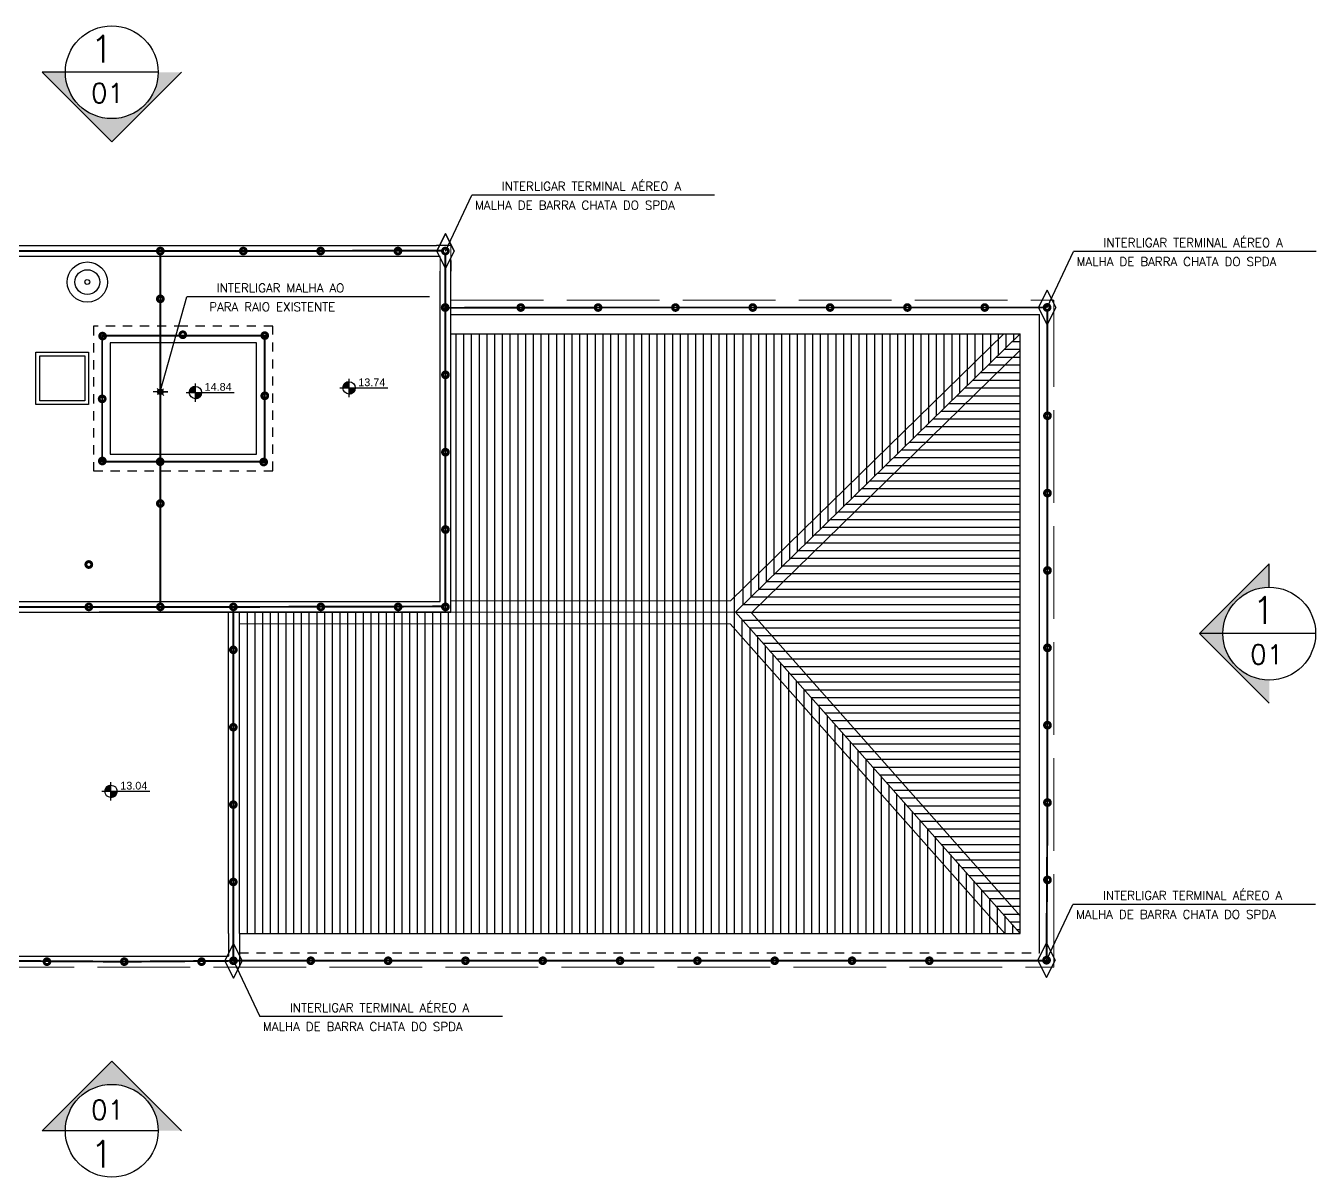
# Model space of a CAD drawing. Extents: x 0 to 11638, y -6007 to 0.
# Drawn here: x 11574.16 to 11590.85, y -5570.31 to -5555.42 of the extents above; entities that cross this region are included whole.
import ezdxf

# ---------------------------------------------------------------- set-up
doc = ezdxf.new("R2010")
doc.units = 0
doc.linetypes.add('ACAD_ISO02W100', pattern=[15, 12, -3])
doc.linetypes.add('CONTINUO', pattern=[0])
doc.layers.get('0').update_dxf_attribs({"linetype": 'CONTINUOUS'})
for name, color, linetype in [('ARQ - Cotas', 1, 'CONTINUOUS'), ('ELE-BARRA CHATA ALUMÍNIO', 140, 'CONTINUOUS'), ('ELE-FIAÇÃO1', 7, 'CONTINUOUS'), ('ELE-TERMINAL AÉREO', 171, 'CONTINUOUS'), ('ELE-TEXTOS', 7, 'CONTINUOUS')]:
    doc.layers.add(name, color=color, linetype=linetype)
doc.layers.add('ELE-FIXADOR GELCAM', color=160, linetype='CONTINUOUS', lineweight=20)
doc.styles.add('ARIAL', font='arial.ttf')
doc.styles.add('ROMANS', font='romans.shx', dxfattribs={"height": 0.3})

msp = doc.modelspace()

# ---------------------------------------------------------------- hatches: boundary and pattern name
at = {"lineweight": -2}
h = msp.add_hatch(color=256, dxfattribs=at)
h.dxf.hatch_style = 1
h.paths.add_polyline_path([(11575.274, -5556.924), (11574.374, -5556.024), (11574.674, -5556.024, 1), (11575.874, -5556.024), (11576.174, -5556.024)])
h = msp.add_hatch(color=256, dxfattribs=at)
h.dxf.hatch_style = 1
h.paths.add_polyline_path([(11589.343, -5563.281), (11590.243, -5562.381), (11590.243, -5562.681, 1), (11590.243, -5563.881), (11590.243, -5564.181)])
h = msp.add_hatch(color=256, dxfattribs=at)
h.dxf.hatch_style = 1
h.paths.add_polyline_path([(11575.274, -5568.808), (11574.374, -5569.708), (11574.674, -5569.708, -1), (11575.874, -5569.708), (11576.174, -5569.708)])
at = {"layer": 'ARQ - Cotas', "linetype": 'Continuous', "lineweight": 0}
h = msp.add_hatch(color=256, dxfattribs=at)
edge = h.paths.add_edge_path()
edge.add_arc((11576.356, -5560.165), 0.0794, 90, 180)
edge.add_line((11576.277, -5560.165), (11576.356, -5560.165))
edge.add_line((11576.356, -5560.165), (11576.356, -5560.086))
h = msp.add_hatch(color=256, dxfattribs=at)
edge = h.paths.add_edge_path()
edge.add_arc((11578.343, -5560.106), 0.0794, 90, 180)
edge.add_line((11578.263, -5560.106), (11578.343, -5560.106))
edge.add_line((11578.343, -5560.106), (11578.343, -5560.027))
h = msp.add_hatch(color=256, dxfattribs=at)
edge = h.paths.add_edge_path()
edge.add_arc((11578.343, -5560.106), 0.0794, 270, 360)
edge.add_line((11578.422, -5560.106), (11578.343, -5560.106))
edge.add_line((11578.343, -5560.106), (11578.343, -5560.186))
h = msp.add_hatch(color=256, dxfattribs=at)
edge = h.paths.add_edge_path()
edge.add_arc((11576.356, -5560.165), 0.0794, 270, 360)
edge.add_line((11576.435, -5560.165), (11576.356, -5560.165))
edge.add_line((11576.356, -5560.165), (11576.356, -5560.245))
h = msp.add_hatch(color=256, dxfattribs=at)
edge = h.paths.add_edge_path()
edge.add_arc((11575.264, -5565.32), 0.0794, 90, 180)
edge.add_line((11575.185, -5565.32), (11575.264, -5565.32))
edge.add_line((11575.264, -5565.32), (11575.264, -5565.241))
h = msp.add_hatch(color=256, dxfattribs=at)
edge = h.paths.add_edge_path()
edge.add_arc((11575.264, -5565.32), 0.0794, 270, 360)
edge.add_line((11575.344, -5565.32), (11575.264, -5565.32))
edge.add_line((11575.264, -5565.32), (11575.264, -5565.399))

# ---------------------------------------------------------------- linework, layer by layer
at = {"lineweight": -2}
for p, q in [((11574.674, -5556.024), (11574.374, -5556.024)), ((11574.374, -5556.024), (11575.274, -5556.924)), ((11575.874, -5556.024), (11574.674, -5556.024)), ((11576.174, -5556.024), (11575.274, -5556.924)), ((11590.243, -5562.381), (11589.343, -5563.281)), ((11590.243, -5562.681), (11590.243, -5562.381)), ((11590.843, -5563.281), (11589.343, -5563.281)), ((11590.243, -5564.181), (11589.343, -5563.281)), ((11574.374, -5569.708), (11575.274, -5568.808)), ((11576.174, -5569.708), (11575.274, -5568.808)), ((11574.674, -5569.708), (11574.374, -5569.708)), ((11575.874, -5569.708), (11574.674, -5569.708))]:
    msp.add_line(p, q, dxfattribs=at)
for p, q in [((11571.074, -5558.266), (11579.474, -5558.266)), ((11579.659, -5558.266), (11579.474, -5558.266)), ((11579.519, -5558.406), (11571.029, -5558.406)), ((11579.519, -5562.866), (11579.519, -5558.596)), ((11579.659, -5563.006), (11579.659, -5558.456)), ((11579.659, -5558.456), (11579.659, -5558.596)), ((11579.659, -5559.156), (11587.274, -5559.156)), ((11587.274, -5567.406), (11587.274, -5559.156)), ((11579.659, -5559.406), (11587.024, -5559.406)), ((11587.024, -5567.156), (11587.024, -5559.406)), ((11571.029, -5562.866), (11579.519, -5562.866)), ((11570.889, -5563.006), (11579.659, -5563.006)), ((11579.659, -5563.006), (11575.109, -5563.006)), ((11576.784, -5567.156), (11576.784, -5563.006)), ((11576.924, -5567.156), (11576.924, -5563.006)), ((11576.784, -5567.156), (11576.784, -5567.451)), ((11576.924, -5567.156), (11587.024, -5567.156)), ((11576.924, -5567.156), (11576.924, -5567.591)), ((11573.764, -5567.451), (11576.784, -5567.451))]:
    msp.add_line(p, q)
at = {"linetype": 'ACAD_ISO02W100', "lineweight": 9, "ltscale": 0.1, "transparency": 33554684}
for p, q in [((11579.659, -5558.971), (11587.459, -5558.971)), ((11587.459, -5567.591), (11587.459, -5558.971)), ((11563.089, -5567.591), (11587.459, -5567.591))]:
    msp.add_line(p, q, dxfattribs=at)
at = {"linetype": 'ACAD_ISO02W100', "ltscale": 0.01}
for p, q in [((11576.199, -5559.306), (11575.039, -5559.306)), ((11575.039, -5559.306), (11575.039, -5561.176)), ((11577.359, -5559.306), (11576.199, -5559.306)), ((11577.359, -5561.176), (11577.359, -5559.306)), ((11575.039, -5561.176), (11577.359, -5561.176)), ((11576.924, -5567.406), (11587.274, -5567.406))]:
    msp.add_line(p, q, dxfattribs=at)
at = {"color": 252, "ltscale": 0.001, "true_color": 0x939598}
for p, q in [((11579.724, -5559.406), (11579.724, -5567.156)), ((11579.824, -5559.406), (11579.824, -5567.156)), ((11579.924, -5559.406), (11579.924, -5567.156)), ((11580.024, -5559.406), (11580.024, -5567.156)), ((11580.124, -5559.406), (11580.124, -5567.156)), ((11580.224, -5559.406), (11580.224, -5567.156)), ((11580.324, -5559.406), (11580.324, -5567.156)), ((11580.424, -5559.406), (11580.424, -5567.156)), ((11580.524, -5559.406), (11580.524, -5567.156)), ((11580.624, -5559.406), (11580.624, -5567.156)), ((11580.724, -5559.406), (11580.724, -5567.156)), ((11580.824, -5559.406), (11580.824, -5567.156)), ((11580.924, -5559.406), (11580.924, -5567.156)), ((11581.024, -5559.406), (11581.024, -5567.156)), ((11581.124, -5559.406), (11581.124, -5567.156)), ((11581.224, -5559.406), (11581.224, -5567.156)), ((11581.324, -5559.406), (11581.324, -5567.156)), ((11581.424, -5559.406), (11581.424, -5567.156)), ((11581.524, -5559.406), (11581.524, -5567.156)), ((11581.624, -5559.406), (11581.624, -5567.156)), ((11581.724, -5559.406), (11581.724, -5567.156)), ((11581.824, -5559.406), (11581.824, -5567.156)), ((11581.924, -5559.406), (11581.924, -5567.156)), ((11582.024, -5559.406), (11582.024, -5567.156)), ((11582.124, -5559.406), (11582.124, -5567.156)), ((11582.224, -5559.406), (11582.224, -5567.156)), ((11582.324, -5559.406), (11582.324, -5567.156)), ((11582.424, -5559.406), (11582.424, -5567.156)), ((11582.524, -5559.406), (11582.524, -5567.156)), ((11582.624, -5559.406), (11582.624, -5567.156)), ((11582.724, -5559.406), (11582.724, -5567.156)), ((11582.824, -5559.406), (11582.824, -5567.156)), ((11582.924, -5559.406), (11582.924, -5567.156)), ((11583.024, -5559.406), (11583.024, -5567.156)), ((11583.124, -5559.406), (11583.124, -5567.156)), ((11583.224, -5559.406), (11583.224, -5567.156)), ((11583.324, -5559.406), (11583.324, -5567.156)), ((11583.441, -5562.906), (11583.441, -5559.406)), ((11583.541, -5562.808), (11583.541, -5559.406)), ((11583.641, -5562.711), (11583.641, -5559.406)), ((11583.741, -5562.613), (11583.741, -5559.406)), ((11583.841, -5562.515), (11583.841, -5559.406)), ((11583.941, -5562.417), (11583.941, -5559.406)), ((11584.041, -5562.32), (11584.041, -5559.406)), ((11584.141, -5562.222), (11584.141, -5559.406)), ((11584.241, -5562.124), (11584.241, -5559.406)), ((11584.341, -5562.027), (11584.341, -5559.406)), ((11584.441, -5561.929), (11584.441, -5559.406)), ((11584.541, -5561.831), (11584.541, -5559.406)), ((11584.641, -5561.734), (11584.641, -5559.406)), ((11584.741, -5561.636), (11584.741, -5559.406)), ((11584.841, -5561.538), (11584.841, -5559.406)), ((11584.941, -5561.441), (11584.941, -5559.406)), ((11585.041, -5561.343), (11585.041, -5559.406)), ((11585.141, -5561.245), (11585.141, -5559.406)), ((11585.241, -5561.147), (11585.241, -5559.406)), ((11585.341, -5561.05), (11585.341, -5559.406)), ((11585.441, -5560.952), (11585.441, -5559.406)), ((11585.541, -5560.854), (11585.541, -5559.406)), ((11585.641, -5560.757), (11585.641, -5559.406)), ((11585.741, -5560.659), (11585.741, -5559.406)), ((11585.841, -5560.561), (11585.841, -5559.406)), ((11585.941, -5560.464), (11585.941, -5559.406)), ((11586.041, -5560.366), (11586.041, -5559.406)), ((11586.141, -5560.268), (11586.141, -5559.406)), ((11586.241, -5560.171), (11586.241, -5559.406)), ((11586.341, -5560.073), (11586.341, -5559.406)), ((11586.441, -5559.975), (11586.441, -5559.406)), ((11586.541, -5559.877), (11586.541, -5559.406)), ((11586.641, -5559.78), (11586.641, -5559.406)), ((11586.741, -5559.682), (11586.741, -5559.406)), ((11586.841, -5559.584), (11586.841, -5559.406)), ((11586.941, -5559.487), (11586.941, -5559.406)), ((11586.819, -5559.606), (11587.024, -5559.606)), ((11586.921, -5559.506), (11587.024, -5559.506)), ((11586.716, -5559.706), (11587.024, -5559.706)), ((11586.512, -5559.906), (11587.024, -5559.906)), ((11586.614, -5559.806), (11587.024, -5559.806)), ((11586.307, -5560.106), (11587.024, -5560.106)), ((11586.409, -5560.006), (11587.024, -5560.006)), ((11586.205, -5560.206), (11587.024, -5560.206)), ((11586, -5560.406), (11587.024, -5560.406)), ((11586.102, -5560.306), (11587.024, -5560.306)), ((11585.795, -5560.606), (11587.024, -5560.606)), ((11585.898, -5560.506), (11587.024, -5560.506)), ((11585.693, -5560.706), (11587.024, -5560.706)), ((11585.488, -5560.906), (11587.024, -5560.906)), ((11585.59, -5560.806), (11587.024, -5560.806)), ((11585.283, -5561.106), (11587.024, -5561.106)), ((11585.386, -5561.006), (11587.024, -5561.006)), ((11585.181, -5561.206), (11587.024, -5561.206)), ((11584.976, -5561.406), (11587.024, -5561.406)), ((11585.079, -5561.306), (11587.024, -5561.306)), ((11584.772, -5561.606), (11587.024, -5561.606)), ((11584.874, -5561.506), (11587.024, -5561.506)), ((11584.669, -5561.706), (11587.024, -5561.706)), ((11584.464, -5561.906), (11587.024, -5561.906)), ((11584.567, -5561.806), (11587.024, -5561.806)), ((11584.26, -5562.106), (11587.024, -5562.106)), ((11584.362, -5562.006), (11587.024, -5562.006)), ((11584.157, -5562.206), (11587.024, -5562.206)), ((11583.953, -5562.406), (11587.024, -5562.406)), ((11584.055, -5562.306), (11587.024, -5562.306)), ((11583.748, -5562.606), (11587.024, -5562.606)), ((11583.85, -5562.506), (11587.024, -5562.506)), ((11583.646, -5562.706), (11587.024, -5562.706)), ((11583.441, -5562.906), (11587.024, -5562.906)), ((11583.543, -5562.806), (11587.024, -5562.806)), ((11583.339, -5563.006), (11587.024, -5563.006)), ((11583.339, -5563.006), (11587.024, -5563.006)), ((11583.427, -5563.106), (11587.024, -5563.106)), ((11583.516, -5563.206), (11587.024, -5563.206)), ((11583.605, -5563.306), (11587.024, -5563.306)), ((11583.694, -5563.406), (11587.024, -5563.406)), ((11583.782, -5563.506), (11587.024, -5563.506)), ((11583.871, -5563.606), (11587.024, -5563.606)), ((11583.96, -5563.706), (11587.024, -5563.706)), ((11584.049, -5563.806), (11587.024, -5563.806)), ((11584.138, -5563.906), (11587.024, -5563.906)), ((11584.226, -5564.006), (11587.024, -5564.006)), ((11584.315, -5564.106), (11587.024, -5564.106)), ((11584.404, -5564.206), (11587.024, -5564.206)), ((11584.493, -5564.306), (11587.024, -5564.306)), ((11584.582, -5564.406), (11587.024, -5564.406)), ((11584.67, -5564.506), (11587.024, -5564.506)), ((11584.759, -5564.606), (11587.024, -5564.606)), ((11584.848, -5564.706), (11587.024, -5564.706)), ((11584.937, -5564.806), (11587.024, -5564.806)), ((11585.026, -5564.906), (11587.024, -5564.906)), ((11585.114, -5565.006), (11587.024, -5565.006)), ((11585.203, -5565.106), (11587.024, -5565.106)), ((11585.292, -5565.206), (11587.024, -5565.206)), ((11585.381, -5565.306), (11587.024, -5565.306)), ((11585.47, -5565.406), (11587.024, -5565.406)), ((11585.558, -5565.506), (11587.024, -5565.506)), ((11585.647, -5565.606), (11587.024, -5565.606)), ((11585.736, -5565.706), (11587.024, -5565.706)), ((11585.825, -5565.806), (11587.024, -5565.806)), ((11585.914, -5565.906), (11587.024, -5565.906)), ((11586.002, -5566.006), (11587.024, -5566.006)), ((11586.091, -5566.106), (11587.024, -5566.106)), ((11586.18, -5566.206), (11587.024, -5566.206)), ((11586.269, -5566.306), (11587.024, -5566.306)), ((11586.358, -5566.406), (11587.024, -5566.406)), ((11586.446, -5566.506), (11587.024, -5566.506)), ((11586.535, -5566.606), (11587.024, -5566.606)), ((11586.624, -5566.706), (11587.024, -5566.706)), ((11586.713, -5566.806), (11587.024, -5566.806)), ((11586.802, -5566.906), (11587.024, -5566.906)), ((11586.89, -5567.006), (11587.024, -5567.006)), ((11586.979, -5567.106), (11587.024, -5567.106))]:
    msp.add_line(p, q, dxfattribs=at)
at = {"lineweight": 15, "ltscale": 0.1}
for p, q in [((11583.277, -5562.856), (11586.809, -5559.406)), ((11583.339, -5563.006), (11587.024, -5559.406)), ((11583.546, -5563.013), (11587.024, -5559.616)), ((11579.659, -5562.856), (11583.277, -5562.856)), ((11579.659, -5563.006), (11583.339, -5563.006)), ((11583.339, -5563.006), (11587.024, -5567.156)), ((11583.546, -5563.013), (11587.024, -5566.93)), ((11576.924, -5563.156), (11583.271, -5563.156)), ((11583.271, -5563.156), (11586.823, -5567.156))]:
    msp.add_line(p, q, dxfattribs=at)
at = {"ltscale": 0.1}
for p, q in [((11576.199, -5559.521), (11575.254, -5559.521)), ((11575.254, -5559.521), (11575.254, -5560.961)), ((11577.144, -5559.521), (11576.199, -5559.521)), ((11577.144, -5560.961), (11577.144, -5559.521)), ((11574.294, -5560.321), (11574.294, -5559.641)), ((11574.294, -5559.641), (11574.974, -5559.641)), ((11574.344, -5560.271), (11574.344, -5559.691)), ((11574.344, -5559.691), (11574.924, -5559.691)), ((11574.924, -5559.691), (11574.924, -5560.271)), ((11574.974, -5559.641), (11574.974, -5560.321)), ((11574.924, -5560.271), (11574.344, -5560.271)), ((11574.974, -5560.321), (11574.294, -5560.321)), ((11575.254, -5560.961), (11577.144, -5560.961))]:
    msp.add_line(p, q, dxfattribs=at)
at = {"color": 252, "ltscale": 0.1, "true_color": 0x939598}
for p, q in [((11577.024, -5563.006), (11577.024, -5567.156)), ((11577.124, -5563.006), (11577.124, -5567.156)), ((11577.224, -5563.006), (11577.224, -5567.156)), ((11577.324, -5563.006), (11577.324, -5567.156)), ((11577.424, -5563.006), (11577.424, -5567.156)), ((11577.524, -5563.006), (11577.524, -5567.156)), ((11577.624, -5563.006), (11577.624, -5567.156)), ((11577.724, -5563.006), (11577.724, -5567.156)), ((11577.824, -5563.006), (11577.824, -5567.156)), ((11577.924, -5563.006), (11577.924, -5567.156)), ((11578.024, -5563.006), (11578.024, -5567.156)), ((11578.124, -5563.006), (11578.124, -5567.156)), ((11578.224, -5563.006), (11578.224, -5567.156)), ((11578.324, -5563.006), (11578.324, -5567.156)), ((11578.424, -5563.006), (11578.424, -5567.156)), ((11578.524, -5563.006), (11578.524, -5567.156)), ((11578.624, -5563.006), (11578.624, -5567.156)), ((11578.724, -5563.006), (11578.724, -5567.156)), ((11578.824, -5563.006), (11578.824, -5567.156)), ((11578.924, -5563.006), (11578.924, -5567.156)), ((11579.024, -5563.006), (11579.024, -5567.156)), ((11579.124, -5563.006), (11579.124, -5567.156)), ((11579.224, -5563.006), (11579.224, -5567.156)), ((11579.324, -5563.006), (11579.324, -5567.156)), ((11579.424, -5563.006), (11579.424, -5567.156)), ((11579.524, -5563.006), (11579.524, -5567.156)), ((11579.624, -5563.006), (11579.624, -5567.156)), ((11583.424, -5563.102), (11583.424, -5567.156)), ((11583.524, -5563.214), (11583.524, -5567.156)), ((11583.624, -5563.327), (11583.624, -5567.156)), ((11583.724, -5563.44), (11583.724, -5567.156)), ((11583.824, -5563.552), (11583.824, -5567.156)), ((11583.924, -5563.665), (11583.924, -5567.156)), ((11584.024, -5563.778), (11584.024, -5567.156)), ((11584.124, -5563.89), (11584.124, -5567.156)), ((11584.224, -5564.003), (11584.224, -5567.156)), ((11584.324, -5564.115), (11584.324, -5567.156)), ((11584.424, -5564.228), (11584.424, -5567.156)), ((11584.524, -5564.341), (11584.524, -5567.156)), ((11584.624, -5564.453), (11584.624, -5567.156)), ((11584.724, -5564.566), (11584.724, -5567.156)), ((11584.824, -5564.678), (11584.824, -5567.156)), ((11584.924, -5564.791), (11584.924, -5567.156)), ((11585.024, -5564.904), (11585.024, -5567.156)), ((11585.124, -5565.016), (11585.124, -5567.156)), ((11585.224, -5565.129), (11585.224, -5567.156)), ((11585.324, -5565.242), (11585.324, -5567.156)), ((11585.424, -5565.354), (11585.424, -5567.156)), ((11585.524, -5565.467), (11585.524, -5567.156)), ((11585.624, -5565.579), (11585.624, -5567.156)), ((11585.724, -5565.692), (11585.724, -5567.156)), ((11585.824, -5565.805), (11585.824, -5567.156)), ((11585.924, -5565.917), (11585.924, -5567.156)), ((11586.024, -5566.03), (11586.024, -5567.156)), ((11586.124, -5566.143), (11586.124, -5567.156)), ((11586.224, -5566.255), (11586.224, -5567.156)), ((11586.324, -5566.368), (11586.324, -5567.156)), ((11586.424, -5566.48), (11586.424, -5567.156)), ((11586.524, -5566.593), (11586.524, -5567.156)), ((11586.624, -5566.706), (11586.624, -5567.156)), ((11586.724, -5566.818), (11586.724, -5567.156)), ((11586.824, -5566.931), (11586.824, -5567.156)), ((11586.924, -5567.043), (11586.924, -5567.156))]:
    msp.add_line(p, q, dxfattribs=at)
at = {"lineweight": -2}
for centre in [(11575.274, -5556.024), (11590.243, -5563.281), (11575.274, -5569.708)]:
    msp.add_circle(centre, 0.6, dxfattribs=at)
at = {"ltscale": 0.1}
for centre, radius in [((11574.958, -5558.737), 0.26), ((11574.958, -5558.737), 0.16), ((11574.957, -5558.736), 0.0314)]:
    msp.add_circle(centre, radius, dxfattribs=at)
at = {"layer": 'ARQ - Cotas', "linetype": 'Continuous'}
for p, q in [((11576.356, -5560.284, 1.9), (11576.356, -5560.046, 1.9)), ((11578.224, -5560.106, 1.9), (11578.462, -5560.106, 1.9)), ((11578.343, -5560.225, 1.9), (11578.343, -5559.987, 1.9)), ((11576.237, -5560.165, 1.9), (11576.475, -5560.165, 1.9)), ((11575.264, -5565.439), (11575.264, -5565.201)), ((11575.145, -5565.32), (11575.384, -5565.32))]:
    msp.add_line(p, q, dxfattribs=at)
at = {"layer": 'ARQ - Cotas'}
for p, q in [((11578.422, -5560.106, 1.9), (11578.845, -5560.106, 1.9)), ((11576.435, -5560.165, 1.9), (11576.858, -5560.165, 1.9)), ((11575.344, -5565.32), (11575.767, -5565.32))]:
    msp.add_line(p, q, dxfattribs=at)
at = {"layer": 'ARQ - Cotas', "linetype": 'Continuous'}
for centre, start, end in [((11576.356, -5560.165, 1.9), 90, 180), ((11578.343, -5560.106, 1.9), 90, 180), ((11578.343, -5560.106, 1.9), 270, 0), ((11576.356, -5560.165, 1.9), 270, 0), ((11575.264, -5565.32), 90, 180), ((11575.264, -5565.32), 270, 0)]:
    msp.add_arc(centre, 0.0794, start, end, dxfattribs=at)
for centre in [(11576.356, -5560.165, 1.9), (11578.343, -5560.106, 1.9), (11575.264, -5565.32)]:
    msp.add_ellipse(centre, major_axis=(0.0794, 0), ratio=1, dxfattribs=at)
at = {"layer": 'ELE-BARRA CHATA ALUMÍNIO', "const_width": 0.025}
for points in [[(11574.994, -5558.336), (11572.956, -5558.336)], [(11576.994, -5558.336), (11574.956, -5558.336)], [(11575.902, -5558.375), (11575.902, -5560.108)], [(11579.546, -5558.33), (11576.956, -5558.336)], [(11579.589, -5558.375), (11579.589, -5558.935)], [(11579.589, -5558.54), (11579.589, -5559.092)], [(11579.589, -5558.917), (11579.589, -5560.955)], [(11579.596, -5559.077), (11579.559, -5559.077)], [(11581.582, -5559.066), (11579.592, -5559.07)], [(11583.582, -5559.066), (11581.545, -5559.066)], [(11585.582, -5559.066), (11583.545, -5559.066)], [(11587.363, -5559.066), (11585.545, -5559.066)], [(11587.363, -5559.048), (11587.363, -5559.066)], [(11587.375, -5559.083), (11587.375, -5561.484)], [(11575.174, -5559.435), (11575.137, -5559.435)], [(11575.15, -5559.429), (11575.15, -5560.058)], [(11577.035, -5559.429), (11575.15, -5559.429)], [(11577.253, -5559.429), (11576.997, -5559.429)], [(11577.271, -5559.429), (11577.234, -5559.429)], [(11577.253, -5559.429), (11577.253, -5560.109)], [(11575.15, -5560.058), (11575.15, -5561.059)], [(11575.902, -5560.108), (11575.902, -5561.862)], [(11577.253, -5560.109), (11577.253, -5561.059)], [(11579.589, -5560.917), (11579.589, -5562.955)], [(11575.171, -5561.05), (11575.133, -5561.05)], [(11576.919, -5561.059), (11575.15, -5561.059)], [(11577.253, -5561.059), (11576.881, -5561.059)], [(11577.257, -5561.063), (11577.22, -5561.063)], [(11587.375, -5561.446), (11587.375, -5563.484)], [(11575.902, -5561.862), (11575.902, -5562.898)], [(11574.996, -5562.936), (11572.959, -5562.936)], [(11576.996, -5562.936), (11574.959, -5562.936)], [(11579.548, -5562.93), (11576.959, -5562.936)], [(11576.846, -5562.978), (11576.846, -5563.49)], [(11587.375, -5563.446), (11587.375, -5565.484)], [(11576.846, -5563.473), (11576.846, -5565.51)], [(11587.375, -5565.446), (11587.363, -5567.465)], [(11576.846, -5565.473), (11576.846, -5567.51)], [(11575.454, -5567.522), (11573.262, -5567.508)], [(11576.848, -5567.511), (11575.417, -5567.522)], [(11578.866, -5567.51), (11576.829, -5567.51)], [(11580.866, -5567.51), (11578.829, -5567.51)], [(11582.866, -5567.51), (11580.829, -5567.51)], [(11584.866, -5567.51), (11582.829, -5567.51)], [(11587.38, -5567.51), (11584.829, -5567.51)]]:
    msp.add_lwpolyline(points, dxfattribs=at)
at = {"layer": 'ELE-FIAÇÃO1'}
for p, q in [((11579.589, -5558.336), (11579.93, -5557.614)), ((11587.37, -5559.065), (11587.711, -5558.343)), ((11575.902, -5560.156), (11576.244, -5558.928)), ((11587.363, -5567.503), (11587.704, -5566.781)), ((11576.847, -5567.51), (11577.189, -5568.232))]:
    msp.add_line(p, q, dxfattribs=at)
at = {"layer": 'ELE-FIAÇÃO1', "linetype": 'CONTINUO'}
for p, q in [((11583.069, -5557.614), (11579.93, -5557.614)), ((11590.85, -5558.343), (11587.711, -5558.343)), ((11579.383, -5558.928), (11576.244, -5558.928)), ((11590.843, -5566.781), (11587.704, -5566.781)), ((11580.328, -5568.232), (11577.189, -5568.232))]:
    msp.add_line(p, q, dxfattribs=at)
at = {"layer": 'ELE-FIXADOR GELCAM', "color": 0, "ltscale": 0.1}
for p, q in [((11579.659, -5558.456), (11579.659, -5558.266)), ((11579.519, -5558.596), (11579.519, -5558.406))]:
    msp.add_line(p, q, dxfattribs=at)
at = {"layer": 'ELE-FIXADOR GELCAM', "color": 242, "lineweight": 30, "ltscale": 0.1, "true_color": 0xcd2027}
for p, q in [((11575.902, -5560.156), (11575.862, -5560.112)), ((11575.997, -5560.156), (11575.808, -5560.156)), ((11575.902, -5560.156), (11575.864, -5560.191)), ((11575.902, -5560.156), (11575.945, -5560.116)), ((11575.902, -5560.156), (11575.997, -5560.156)), ((11575.902, -5560.156), (11575.902, -5560.25)), ((11575.902, -5560.156), (11575.948, -5560.203))]:
    msp.add_line(p, q, dxfattribs=at)
at = {"layer": 'ELE-FIXADOR GELCAM', "color": 242, "lineweight": 25, "ltscale": 0.1, "true_color": 0xcd2027}
msp.add_line((11575.902, -5560.156), (11575.902, -5560.061), dxfattribs=at)
at = {"layer": 'ELE-FIXADOR GELCAM', "const_width": 0.075}
for points in [[(11575.883, -5558.336, -1), (11575.921, -5558.336, -1)], [(11575.883, -5558.336, -1), (11575.921, -5558.336, -1)], [(11576.956, -5558.336, -1), (11576.994, -5558.336, -1)], [(11576.956, -5558.336, -1), (11576.994, -5558.336, -1)], [(11576.956, -5558.336, -1), (11576.994, -5558.336, -1)], [(11577.956, -5558.336, -1), (11577.994, -5558.336, -1)], [(11577.956, -5558.336, -1), (11577.994, -5558.336, -1)], [(11578.956, -5558.336, -1), (11578.994, -5558.336, -1)], [(11578.956, -5558.336, -1), (11578.994, -5558.336, -1)], [(11579.57, -5558.336, -1), (11579.607, -5558.336, -1)], [(11575.902, -5558.973, -1), (11575.902, -5558.935, -1)], [(11575.902, -5558.973, -1), (11575.902, -5558.935, -1)], [(11579.567, -5559.066, -1), (11579.605, -5559.066, -1)], [(11579.567, -5559.066, -1), (11579.605, -5559.066, -1)], [(11579.567, -5559.066, -1), (11579.605, -5559.066, -1)], [(11579.586, -5559.084, -1), (11579.586, -5559.047, -1)], [(11579.567, -5559.066, -1), (11579.605, -5559.066, -1)], [(11579.567, -5559.066, -1), (11579.605, -5559.066, -1)], [(11580.545, -5559.066, -1), (11580.582, -5559.066, -1)], [(11580.545, -5559.066, -1), (11580.582, -5559.066, -1)], [(11581.545, -5559.066, -1), (11581.582, -5559.066, -1)], [(11581.545, -5559.066, -1), (11581.582, -5559.066, -1)], [(11581.545, -5559.066, -1), (11581.582, -5559.066, -1)], [(11582.545, -5559.066, -1), (11582.582, -5559.066, -1)], [(11582.545, -5559.066, -1), (11582.582, -5559.066, -1)], [(11583.545, -5559.066, -1), (11583.582, -5559.066, -1)], [(11583.545, -5559.066, -1), (11583.582, -5559.066, -1)], [(11583.545, -5559.066, -1), (11583.582, -5559.066, -1)], [(11584.545, -5559.066, -1), (11584.582, -5559.066, -1)], [(11584.545, -5559.066, -1), (11584.582, -5559.066, -1)], [(11585.545, -5559.066, -1), (11585.582, -5559.066, -1)], [(11585.545, -5559.066, -1), (11585.582, -5559.066, -1)], [(11585.545, -5559.066, -1), (11585.582, -5559.066, -1)], [(11586.545, -5559.066, -1), (11586.582, -5559.066, -1)], [(11586.545, -5559.066, -1), (11586.582, -5559.066, -1)], [(11575.137, -5559.435, -1), (11575.174, -5559.435, -1)], [(11575.137, -5559.435, -1), (11575.174, -5559.435, -1)], [(11576.174, -5559.418, -1), (11576.211, -5559.418, -1)], [(11576.174, -5559.418, -1), (11576.211, -5559.418, -1)], [(11577.234, -5559.429, -1), (11577.271, -5559.429, -1)], [(11577.234, -5559.429, -1), (11577.271, -5559.429, -1)], [(11579.589, -5559.955, -1), (11579.589, -5559.917, -1)], [(11579.589, -5559.955, -1), (11579.589, -5559.917, -1)], [(11575.15, -5560.266, -1), (11575.15, -5560.228, -1)], [(11575.15, -5560.266, -1), (11575.15, -5560.228, -1)], [(11577.253, -5560.226, -1), (11577.253, -5560.188, -1)], [(11577.253, -5560.226, -1), (11577.253, -5560.188, -1)], [(11587.375, -5560.484, -1), (11587.375, -5560.446, -1)], [(11587.375, -5560.484, -1), (11587.375, -5560.446, -1)], [(11579.589, -5560.955, -1), (11579.589, -5560.917, -1)], [(11579.589, -5560.955, -1), (11579.589, -5560.917, -1)], [(11579.589, -5560.955, -1), (11579.589, -5560.917, -1)], [(11575.133, -5561.05, -1), (11575.171, -5561.05, -1)], [(11575.133, -5561.05, -1), (11575.171, -5561.05, -1)], [(11575.881, -5561.059, -1), (11575.919, -5561.059, -1)], [(11575.881, -5561.059, -1), (11575.919, -5561.059, -1)], [(11577.22, -5561.063, -1), (11577.257, -5561.063, -1)], [(11577.22, -5561.063, -1), (11577.257, -5561.063, -1)], [(11587.375, -5561.484, -1), (11587.375, -5561.446, -1)], [(11587.375, -5561.484, -1), (11587.375, -5561.446, -1)], [(11587.375, -5561.484, -1), (11587.375, -5561.446, -1)], [(11575.902, -5561.618, -1), (11575.902, -5561.581, -1)], [(11575.902, -5561.618, -1), (11575.902, -5561.581, -1)], [(11579.589, -5561.955, -1), (11579.589, -5561.917, -1)], [(11579.589, -5561.955, -1), (11579.589, -5561.917, -1)], [(11574.977, -5562.407, -1), (11574.977, -5562.369, -1)], [(11574.977, -5562.407, -1), (11574.977, -5562.369, -1)], [(11587.375, -5562.484, -1), (11587.375, -5562.446, -1)], [(11587.375, -5562.484, -1), (11587.375, -5562.446, -1)], [(11574.959, -5562.936, -1), (11574.996, -5562.936, -1)], [(11574.959, -5562.936, -1), (11574.996, -5562.936, -1)], [(11574.959, -5562.936, -1), (11574.996, -5562.936, -1)], [(11575.884, -5562.936, -1), (11575.921, -5562.936, -1)], [(11575.884, -5562.936, -1), (11575.921, -5562.936, -1)], [(11576.828, -5562.936, -1), (11576.865, -5562.936, -1)], [(11576.828, -5562.936, -1), (11576.865, -5562.936, -1)], [(11576.828, -5562.936, -1), (11576.865, -5562.936, -1)], [(11577.959, -5562.936, -1), (11577.996, -5562.936, -1)], [(11577.959, -5562.936, -1), (11577.996, -5562.936, -1)], [(11578.959, -5562.936, -1), (11578.996, -5562.936, -1)], [(11578.959, -5562.936, -1), (11578.996, -5562.936, -1)], [(11579.589, -5562.955, -1), (11579.589, -5562.917, -1)], [(11579.589, -5562.955, -1), (11579.589, -5562.917, -1)], [(11579.589, -5562.955, -1), (11579.589, -5562.917, -1)], [(11576.846, -5563.51, -1), (11576.846, -5563.473, -1)], [(11576.846, -5563.51, -1), (11576.846, -5563.473, -1)], [(11576.846, -5563.51, -1), (11576.846, -5563.473, -1)], [(11587.375, -5563.484, -1), (11587.375, -5563.446, -1)], [(11587.375, -5563.484, -1), (11587.375, -5563.446, -1)], [(11587.375, -5563.484, -1), (11587.375, -5563.446, -1)], [(11576.846, -5564.51, -1), (11576.846, -5564.473, -1)], [(11576.846, -5564.51, -1), (11576.846, -5564.473, -1)], [(11587.375, -5564.484, -1), (11587.375, -5564.446, -1)], [(11587.375, -5564.484, -1), (11587.375, -5564.446, -1)], [(11576.846, -5565.51, -1), (11576.846, -5565.473, -1)], [(11576.846, -5565.51, -1), (11576.846, -5565.473, -1)], [(11576.846, -5565.51, -1), (11576.846, -5565.473, -1)], [(11587.375, -5565.484, -1), (11587.375, -5565.446, -1)], [(11587.375, -5565.484, -1), (11587.375, -5565.446, -1)], [(11587.375, -5565.484, -1), (11587.375, -5565.446, -1)], [(11576.846, -5566.51, -1), (11576.846, -5566.473, -1)], [(11576.846, -5566.51, -1), (11576.846, -5566.473, -1)], [(11587.375, -5566.484, -1), (11587.375, -5566.446, -1)], [(11587.375, -5566.484, -1), (11587.375, -5566.446, -1)], [(11576.829, -5567.51, -1), (11576.866, -5567.51, -1)], [(11576.829, -5567.51, -1), (11576.866, -5567.51, -1)], [(11577.829, -5567.51, -1), (11577.866, -5567.51, -1)], [(11577.829, -5567.51, -1), (11577.866, -5567.51, -1)], [(11578.829, -5567.51, -1), (11578.866, -5567.51, -1)], [(11578.829, -5567.51, -1), (11578.866, -5567.51, -1)], [(11578.829, -5567.51, -1), (11578.866, -5567.51, -1)], [(11579.829, -5567.51, -1), (11579.866, -5567.51, -1)], [(11579.829, -5567.51, -1), (11579.866, -5567.51, -1)], [(11580.829, -5567.51, -1), (11580.866, -5567.51, -1)], [(11580.829, -5567.51, -1), (11580.866, -5567.51, -1)], [(11580.829, -5567.51, -1), (11580.866, -5567.51, -1)], [(11581.829, -5567.51, -1), (11581.866, -5567.51, -1)], [(11581.829, -5567.51, -1), (11581.866, -5567.51, -1)], [(11582.829, -5567.51, -1), (11582.866, -5567.51, -1)], [(11582.829, -5567.51, -1), (11582.866, -5567.51, -1)], [(11582.829, -5567.51, -1), (11582.866, -5567.51, -1)], [(11583.829, -5567.51, -1), (11583.866, -5567.51, -1)], [(11583.829, -5567.51, -1), (11583.866, -5567.51, -1)], [(11584.829, -5567.51, -1), (11584.866, -5567.51, -1)], [(11584.829, -5567.51, -1), (11584.866, -5567.51, -1)], [(11584.829, -5567.51, -1), (11584.866, -5567.51, -1)], [(11585.829, -5567.51, -1), (11585.866, -5567.51, -1)], [(11585.829, -5567.51, -1), (11585.866, -5567.51, -1)], [(11587.344, -5567.503, -1), (11587.382, -5567.503, -1)], [(11574.417, -5567.522, -1), (11574.454, -5567.522, -1)], [(11574.417, -5567.522, -1), (11574.454, -5567.522, -1)], [(11575.417, -5567.522, -1), (11575.454, -5567.522, -1)], [(11575.417, -5567.522, -1), (11575.454, -5567.522, -1)], [(11575.417, -5567.522, -1), (11575.454, -5567.522, -1)], [(11576.417, -5567.522, -1), (11576.454, -5567.522, -1)], [(11576.417, -5567.522, -1), (11576.454, -5567.522, -1)]]:
    msp.add_lwpolyline(points, format="xyb", close=True, dxfattribs=at)
at = {"layer": 'ELE-FIXADOR GELCAM', "color": 40, "true_color": 0xf8d731, "const_width": 0.075}
for points in [[(11579.57, -5558.336, -1), (11579.607, -5558.336, -1)], [(11587.37, -5559.084, -1), (11587.37, -5559.046, -1)], [(11576.829, -5567.51, -1), (11576.866, -5567.51, -1)], [(11587.344, -5567.503, -1), (11587.382, -5567.503, -1)]]:
    msp.add_lwpolyline(points, format="xyb", close=True, dxfattribs=at)
at = {"layer": 'ELE-FIXADOR GELCAM', "color": 242, "lineweight": 30, "ltscale": 0.01, "true_color": 0xcd2027}
for radius in [0.0342, 0.0295]:
    msp.add_circle((11575.902, -5560.156), radius, dxfattribs=at)
at = {"layer": 'ELE-FIXADOR GELCAM', "color": 0, "lineweight": 40, "ltscale": 0.01}
msp.add_circle((11575.902, -5560.156), 0.0000000016, dxfattribs=at)
at = {"layer": 'ELE-TERMINAL AÉREO'}
for points in [[(11579.589, -5558.561), (11579.476, -5558.336), (11579.589, -5558.111), (11579.701, -5558.336)], [(11587.37, -5559.29), (11587.258, -5559.065), (11587.37, -5558.84), (11587.483, -5559.065)], [(11576.847, -5567.285), (11576.735, -5567.51), (11576.847, -5567.735), (11576.96, -5567.51)], [(11587.363, -5567.728), (11587.25, -5567.503), (11587.363, -5567.278), (11587.475, -5567.503)]]:
    msp.add_lwpolyline(points, close=True, dxfattribs=at)
at = {"layer": 'ELE-TERMINAL AÉREO', "color": 3}
for points in [[(11579.589, -5558.561), (11579.701, -5558.336), (11579.589, -5558.111), (11579.476, -5558.336)], [(11587.37, -5559.29), (11587.483, -5559.065), (11587.37, -5558.84), (11587.258, -5559.065)], [(11576.847, -5567.285), (11576.96, -5567.51), (11576.847, -5567.735), (11576.735, -5567.51)], [(11587.363, -5567.728), (11587.475, -5567.503), (11587.363, -5567.278), (11587.25, -5567.503)]]:
    msp.add_lwpolyline(points, close=True, dxfattribs=at)

# ---------------------------------------------------------------- texts
at = {"lineweight": -2, "style": 'ROMANS'}
for s, insert, char_height, attachment_point in [('1', (11575.296, -5555.548), 0.35, 3), ('01', (11575.433, -5556.168), 0.25, 3), ('1', (11590.323, -5562.805), 0.35, 3), ('01', (11590.425, -5563.425), 0.25, 3), ('01', (11575.433, -5569.564), 0.25, 9), ('1', (11575.296, -5570.184), 0.35, 9)]:
    msp.add_mtext_dynamic_manual_height_columns(s, width=2.4, gutter_width=1500, heights=[0], dxfattribs=dict(at, insert=insert, char_height=char_height, attachment_point=attachment_point))
at = {"layer": 'ARQ - Cotas', "char_height": 0.1, "attachment_point": 7, "line_spacing_factor": 0.970891, "style": 'ARIAL'}
for s, insert in [('14.84', (11576.475, -5560.143, 1.9)), ('13.74', (11578.462, -5560.084, 1.9)), ('13.04', (11575.384, -5565.298))]:
    msp.add_mtext(s, dxfattribs=dict(at, insert=insert))
at = {"layer": 'ELE-TEXTOS', "style": 'ROMANS'}
for s, p in [('INTERLIGAR TERMINAL AÉREO A', (11580.318, -5557.555)), ('MALHA DE BARRA CHATA DO SPDA', (11579.97, -5557.8)), ('INTERLIGAR TERMINAL AÉREO A', (11588.099, -5558.284)), ('MALHA DE BARRA CHATA DO SPDA', (11587.751, -5558.529)), ('INTERLIGAR MALHA AO', (11576.632, -5558.869)), ('   PARA RAIO EXISTENTE', (11576.283, -5559.114)), ('INTERLIGAR TERMINAL AÉREO A', (11588.092, -5566.722)), ('MALHA DE BARRA CHATA DO SPDA', (11587.744, -5566.967)), ('INTERLIGAR TERMINAL AÉREO A', (11577.577, -5568.173)), ('MALHA DE BARRA CHATA DO SPDA', (11577.228, -5568.418))]:
    msp.add_text(s, height=0.1125, dxfattribs=at).set_placement(p)

doc.saveas('drawing.dxf')
